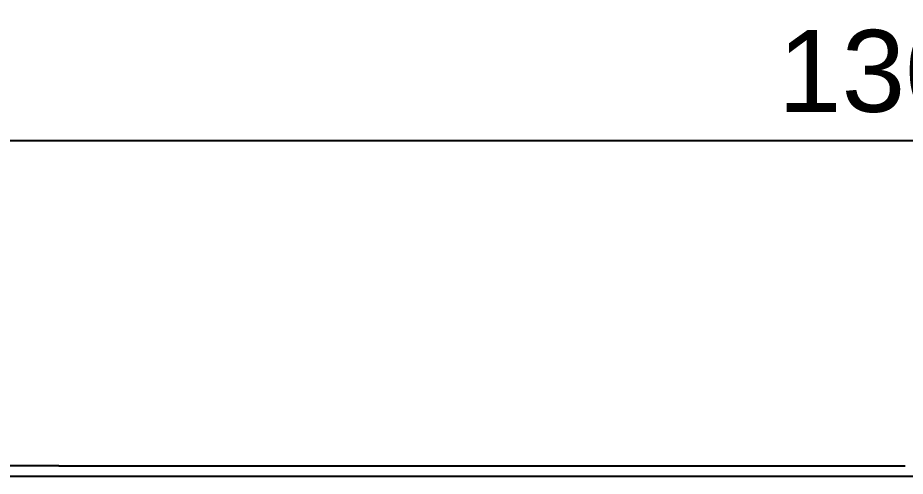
# Model space of a CAD drawing. Header units: millimetres. Extents: x -1480 to 5249, y -840 to 3860.
# Drawn here: x -367.4 to -42.4, y 3114 to 3281.9 of the extents above; entities that cross this region are included whole.
import ezdxf

# ---------------------------------------------------------------- set-up
doc = ezdxf.new("R2010")
doc.units = ezdxf.units.MM
doc.header["$MEASUREMENT"] = 0
doc.layers.add('Domyslna', color=7, linetype='Continuous', true_color=0x000000)
doc.layers.add('Utwórz2D linie widoczne', color=7, linetype='Continuous', true_color=0x000000)
doc.styles.add('Arial', font='arial.ttf')
doc.dimstyles.new('Millimeter Large', dxfattribs={"dimscale": 10, "dimtxt": 3, "dimasz": 2, "dimexe": 1, "dimexo": 0.5, "dimgap": 1, "dimtad": 1, "dimtoh": 1, "dimdec": 0, "dimzin": 1, "dimdsep": 46, "dimtxsty": 'Arial', "dimcen": 3.5, "dimadec": 0, "dimazin": 0, "dimtfac": 1, "dimtdec": 4, "dimtix": 1, "dimtmove": 1, "dimatfit": 3, "dimfxl": 0, "dimtolj": 1, "dimtzin": 1, "dimarcsym": 0})

# ---------------------------------------------------------------- blocks, each defined once
blk = doc.blocks.new('*D1')
at = {"layer": 'Defpoints', "color": 0}
for p in [(607.58, 3236.93), (-692.42, 3167.17), (607.58, 3167.17)]:
    blk.add_point(p, dxfattribs=at)
at = {"layer": 'Domyslna', "color": 0, "lineweight": -2}
for p, q in [((-692.42, 3172.17), (-692.42, 3246.93)), ((607.58, 3172.17), (607.58, 3246.93)), ((-672.42, 3236.93), (587.58, 3236.93))]:
    blk.add_line(p, q, dxfattribs=at)
at = {"layer": 'Domyslna', "color": 0}
for points in [[(-672.42, 3240.27), (-672.42, 3233.6), (-692.42, 3236.93)], [(587.58, 3233.6), (587.58, 3240.27), (607.58, 3236.93)]]:
    blk.add_solid(points, dxfattribs=at)
at = {"layer": 'Domyslna', "color": 0, "insert": (-42.42, 3262.25), "char_height": 30, "attachment_point": 5, "style": 'Arial'}
blk.add_mtext('\\A1;1300', dxfattribs=at)

msp = doc.modelspace()

# ---------------------------------------------------------------- linework, layer by layer
at = {"layer": 'Domyslna'}
msp.add_line((-458.62, 3114.01), (373.79, 3114.01), dxfattribs=at)
at = {"layer": 'Utwórz2D linie widoczne'}
for q in [(-462.42, 3117.81), (-42.42, 3117.81)]:
    msp.add_line((-352.42, 3117.81), q, dxfattribs=at)

# ---------------------------------------------------------------- dimensions: what is measured, and where the dimension line sits
at = {"layer": 'Domyslna'}
dim = msp.add_aligned_dim(p1=(-692.42, 3167.17), p2=(607.58, 3167.17), distance=69.76, dimstyle='Millimeter Large', dxfattribs=at)
dim.commit()
dim.dimension.update_dxf_attribs({"geometry": '*D1', "text_midpoint": (-42.42, 3262.25)})

doc.saveas('drawing.dxf')
